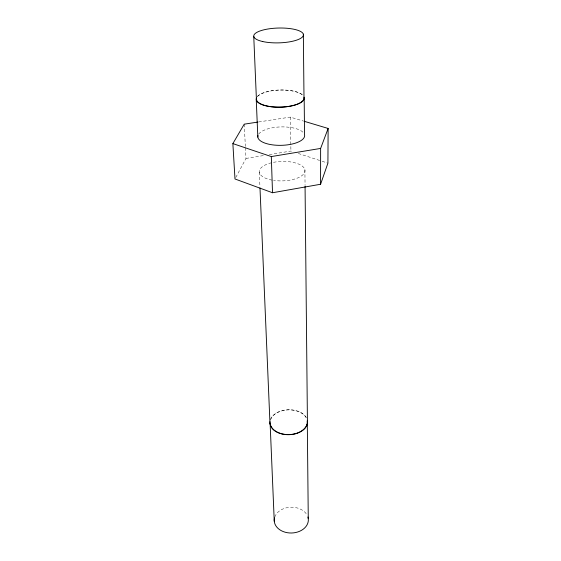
<?xml version="1.0" encoding="UTF-8"?>
<svg xmlns="http://www.w3.org/2000/svg" width="561" height="561" viewBox="0 0 561 561"><rect width="100%" height="100%" fill="white"/><g stroke="black" fill="none" stroke-linecap="round" stroke-linejoin="round"><path stroke-width="0.42" stroke-dasharray="2.81 2.1" d="M235.802 177.458L245.984 158.44L245.409 147.298M245.984 158.44L264.133 155.453M269.322 154.605L290.928 151.049L293.389 151.856M258.719 121.947L290.261 117.109L303.431 121.057M298.326 153.476L321.341 161.007M322.161 161.273L327.912 163.16M244.224 124.17L245.367 146.442M259.322 172.164L259.918 186.161M290.261 117.109L290.928 151.049M304.896 169.745L305.058 185.488M270.444 420.056A18.646 12.363 -1.5 0 1 287.232 409.923A18.646 12.363 -1.5 0 1 306.18 417.636M274.785 516.983A17.075 12.896 -1.5 0 1 290.43 507.235A17.075 12.896 -1.5 0 1 307.26 515.391M272.015 180.116A22.861 9.747 -1.5 0 1 268.992 163.475A22.861 9.747 -1.5 0 1 304.847 169.555A22.861 9.747 -1.5 0 1 273.6 180.383M270.584 419.249A18.786 12.461 -1.5 0 1 287.828 409.796A18.786 12.461 -1.5 0 1 306.313 417.601M257.303 96.78A23.857 8.534 -1.5 0 1 279.308 90.076A23.857 8.534 -1.5 0 1 302.603 95.111M257.604 96.226A24.039 8.597 -1.5 0 1 280.079 89.991A24.039 8.597 -1.5 0 1 302.772 95.082M258.684 134.114A23.429 9.214 -1.5 0 1 280.283 126.933A23.429 9.214 -1.5 0 1 303.185 132.424"/><path stroke-width="0.84" d="M257.864 122.074L244.224 124.17L232.871 143.602L234.989 178.98L272.52 192.746L320.583 184.26L320.626 148.427L328.129 128.455L304.251 121.302M328.129 128.455L327.912 163.16L320.583 184.26M232.871 143.602L271.307 156.568L320.626 148.427M253.754 36.395L256.426 99.556A23.857 8.534 -1.5 0 0 281.966 107.067A23.857 8.534 -1.5 0 0 303.992 97.242L303.347 34.165M274.252 521.162L270.114 423.282A18.646 12.363 -1.5 0 0 287.772 434.6A18.646 12.363 -1.5 0 0 307.112 423.983M256.244 99.563L257.836 137.108M259.988 187.914L269.974 423.289M271.307 156.568L272.52 192.746M305.065 186.364L307.414 420.743A18.786 12.461 -1.5 0 1 288.999 434.691A18.786 12.461 -1.5 0 1 269.981 421.662M308.27 518.652L307.274 420.75A18.646 12.363 -1.5 0 1 307.274 423.183M307.905 516.99A17.075 12.896 -1.5 0 1 291.58 533.006A17.075 12.896 -1.5 0 1 274.539 517.803M256.398 98.063A24.039 8.597 -1.5 0 0 279.883 107.2A24.039 8.597 -1.5 0 0 304.167 97.228L304.546 134.731A23.429 9.214 -1.5 0 1 280.893 145.341A23.429 9.214 -1.5 0 1 257.983 135.496M262.73 41.542A24.873 7.419 -1.5 0 0 303.108 36.107A24.873 7.419 -1.5 0 0 269.939 28.702A24.873 7.419 -1.5 0 0 262.73 41.542"/></g></svg>
